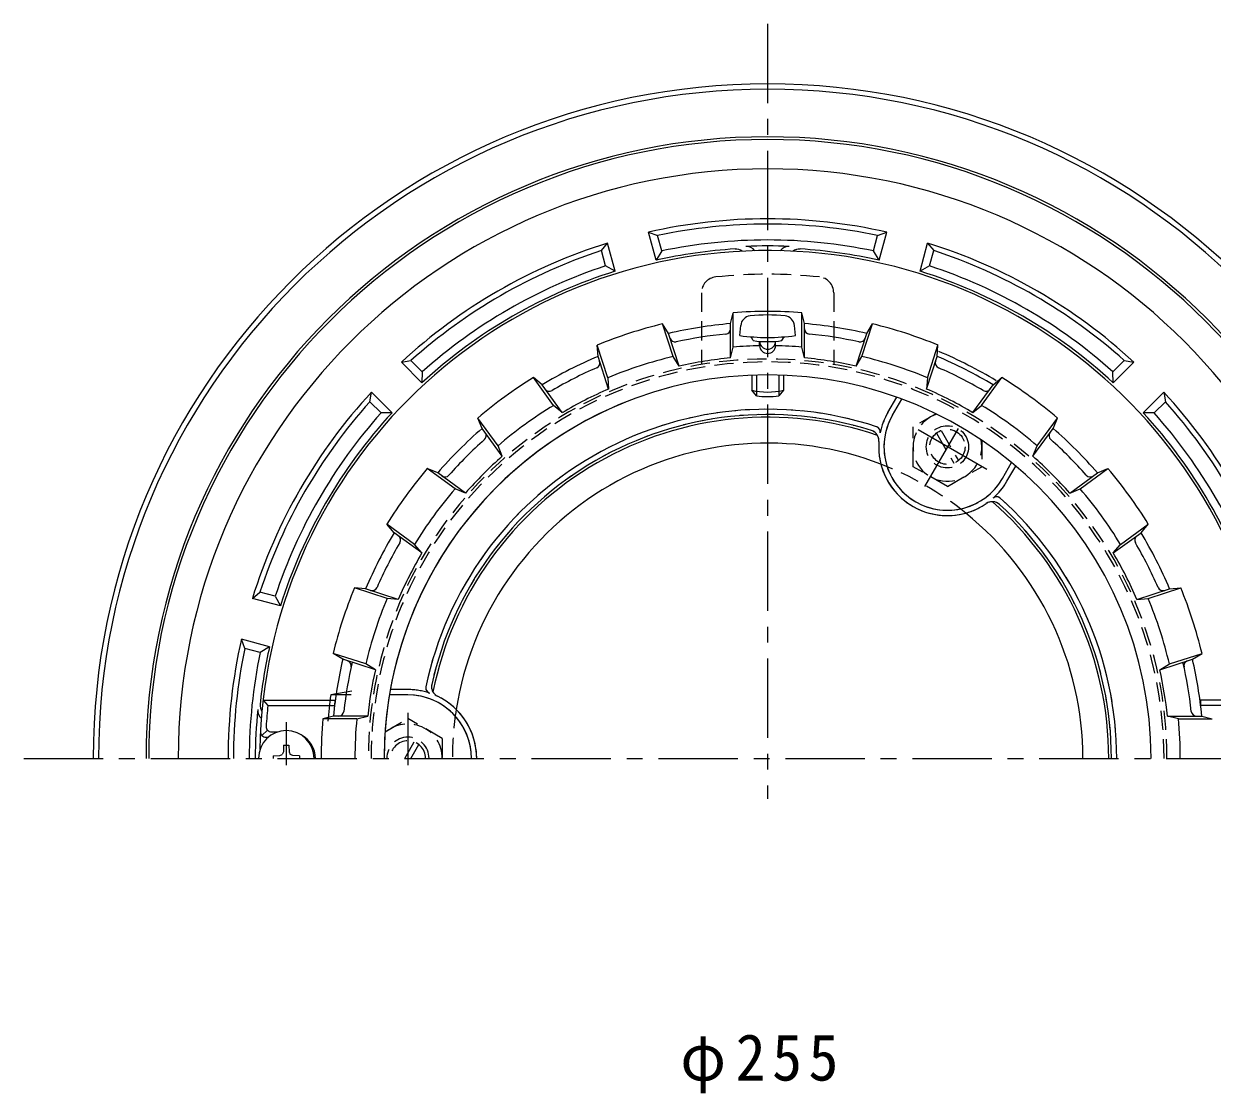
# Model space of a CAD drawing. Units: millimetres, scale not verified. Extents: x -292 to 225, y -346 to 395.
# Drawn here: x -178.9 to 45.8, y 192.6 to 394.8 of the extents above; entities that cross this region are included whole.
import ezdxf

# ---------------------------------------------------------------- set-up
doc = ezdxf.new("R2010")
doc.units = ezdxf.units.MM
doc.header["$LTSCALE"] = 3
doc.linetypes.add('CHAIN1', pattern=[8, 5, -1, 1, -1])
doc.linetypes.add('DASHED1', pattern=[1.8, 1.2, -0.6])
for name, color, linetype, lineweight in [('0-0_通り芯', 3, 'Continuous', 9), ('0-1_躯体', 2, 'Continuous', 9), ('0-2_仕上', 6, 'Continuous', 9), ('0-4_その他', 7, 'Continuous', 9), ('0-6_ハッチ', 2, 'Continuous', 9)]:
    doc.layers.add(name, color=color, linetype=linetype, lineweight=lineweight)
doc.styles.add('ＭＳ ゴシック', font='')
doc.styles.get('ＭＳ ゴシック').set_extended_font_data('MS Gothic')

msp = doc.modelspace()

# ---------------------------------------------------------------- linework, layer by layer
at = {"layer": '0-0_通り芯', "linetype": 'CHAIN1'}
for p, q in [((-38.226, 394.793), (-38.226, 248.241)), ((-178.857, 255.919), (98.649, 255.919))]:
    msp.add_line(p, q, dxfattribs=at)
at = {"layer": '0-0_通り芯'}
for radius, start, end in [(127.5, 0, 180), (126.5, 0, 180), (64.5, 71.21492, 168.78506), (64.5, 0, 48.78506)]:
    msp.add_arc((-38.226, 255.919), radius, start, end, dxfattribs=at)
at = {"layer": '0-1_躯体'}
for p, q in [((-59.317, 350.086), (-60.742, 355.403)), ((-60.742, 355.403), (-59.016, 354.756)), ((-17.437, 354.756), (-15.711, 355.403)), ((-17.135, 350.086), (-15.711, 355.403)), ((-69.641, 351.909), (-68.469, 353.332)), ((-67.045, 348.015), (-68.469, 353.332)), ((-58.238, 351.854), (-59.016, 354.756)), ((-18.215, 351.854), (-17.437, 354.756)), ((-9.408, 348.015), (-7.983, 353.332)), ((-7.983, 353.332), (-6.812, 351.909)), ((-68.863, 349.007), (-69.641, 351.909)), ((-58.238, 351.854), (-59.317, 350.086)), ((-17.135, 350.086), (-18.215, 351.854)), ((-7.589, 349.007), (-6.812, 351.909)), ((-67.045, 348.015), (-68.863, 349.007)), ((-7.589, 349.007), (-9.408, 348.015)), ((-107.467, 330.817), (-105.649, 331.12)), ((-103.575, 326.925), (-107.467, 330.817)), ((-103.524, 328.995), (-105.649, 331.12)), ((27.072, 328.995), (29.197, 331.12)), ((27.122, 326.925), (31.015, 330.817)), ((29.197, 331.12), (31.015, 330.817)), ((-103.524, 328.995), (-103.575, 326.925)), ((27.122, 326.925), (27.072, 328.995)), ((-113.427, 323.342), (-113.124, 325.16)), ((-109.232, 321.268), (-113.124, 325.16)), ((-15.485, 321.309), (-13.822, 324.188)), ((-14.619, 320.809), (-12.869, 323.84)), ((32.779, 321.268), (36.672, 325.16)), ((36.672, 325.16), (36.975, 323.342)), ((-111.303, 321.217), (-113.427, 323.342)), ((34.85, 321.217), (36.975, 323.342)), ((-109.232, 321.268), (-111.303, 321.217)), ((34.85, 321.217), (32.779, 321.268)), ((6.166, 308.809), (7.916, 311.84)), ((7.032, 308.309), (8.695, 311.188)), ((-135.64, 286.162), (-134.217, 287.333)), ((-130.323, 284.737), (-135.64, 286.162)), ((-131.314, 286.556), (-134.217, 287.333)), ((-131.314, 286.556), (-130.323, 284.737)), ((-132.393, 277.01), (-137.71, 278.434)), ((-137.064, 276.708), (-137.71, 278.434)), ((-134.161, 275.931), (-137.064, 276.708)), ((-132.393, 277.01), (-134.161, 275.931)), ((-116.835, 268.601), (-120.809, 267.919)), ((-116.942, 267.919), (-120.809, 267.919)), ((-106.226, 267.919), (-109.726, 267.919)), ((-106.226, 268.919), (-109.551, 268.919))]:
    msp.add_line(p, q, dxfattribs=at)
at = {"layer": '0-1_躯体', "color": 4}
for p, q in [((-43.476, 335.845), (-43.31, 337.748)), ((-32.976, 335.845), (-33.143, 337.748)), ((-40.94, 334.885), (-41.351, 335.616)), ((-35.512, 334.885), (-35.101, 335.616)), ((-41.226, 328.332), (-41.226, 325.516)), ((-40.356, 328.387), (-40.356, 324.474)), ((-36.096, 328.387), (-36.096, 324.474)), ((-35.226, 328.332), (-35.226, 325.516)), ((-40.356, 324.474), (-41.226, 325.516)), ((-35.226, 325.516), (-36.096, 324.474)), ((-129.723, 258.419), (-129.745, 257.168)), ((-131.726, 256.415), (-130.476, 256.437)), ((-131.726, 256.415), (-131.726, 255.919)), ((-130.476, 256.437), (-129.977, 256.67)), ((-129.745, 257.168), (-129.977, 256.67)), ((-128.708, 257.168), (-128.475, 256.67)), ((-127.977, 256.437), (-128.475, 256.67)), ((-126.726, 256.415), (-127.977, 256.437)), ((-126.726, 256.415), (-126.726, 255.919))]:
    msp.add_line(p, q, dxfattribs=at)
at = {"layer": '0-1_躯体', "linetype": 'DASHED1'}
for p, q in [((-15.485, 321.309), (-13.822, 324.188)), ((-14.619, 320.809), (-12.869, 323.84)), ((6.166, 308.809), (7.916, 311.84)), ((7.032, 308.308), (8.695, 311.188)), ((-106.226, 267.919), (-109.726, 267.919)), ((-106.226, 268.919), (-109.551, 268.919))]:
    msp.add_line(p, q, dxfattribs=at)
at = {"layer": '0-1_躯体', "color": 4, "linetype": 'CHAIN1'}
for p, q in [((3.204, 310.525), (-11.761, 319.165)), ((-2.223, 318.277), (-8.542, 307.334)), ((-106.232, 264.496), (-106.232, 254.658)), ((-129.226, 262.731), (-129.226, 254.658))]:
    msp.add_line(p, q, dxfattribs=at)
at = {"layer": '0-1_躯体', "color": 4, "linetype": 'DASHED1'}
for p, q in [((-6.397, 321.058), (-10.719, 318.563)), ((-10.719, 311.063), (-10.719, 318.563)), ((-6.299, 317.409), (-3.014, 311.718)), ((-5.433, 317.909), (-2.148, 312.218)), ((2.276, 316.05), (2.276, 311.061)), ((-4.219, 307.311), (-10.719, 311.063)), ((-4.219, 307.311), (2.276, 311.061)), ((-110.553, 260.93), (-106.232, 263.424)), ((-99.737, 259.674), (-106.232, 263.424)), ((-106.809, 255.919), (-105.022, 259.014)), ((-105.654, 255.919), (-104.156, 258.514)), ((-99.737, 259.674), (-99.737, 255.919))]:
    msp.add_line(p, q, dxfattribs=at)
at = {"layer": '0-1_躯体', "color": 4}
msp.add_lwpolyline([(-129.723, 258.419), (-128.73, 258.419), (-128.708, 257.168)], dxfattribs=at)
at = {"layer": '0-1_躯体', "color": 4, "linetype": 'DASHED1'}
for radius in [4, 3.324]:
    msp.add_circle((-4.224, 314.813), radius, dxfattribs=at)
at = {"layer": '0-1_躯体'}
for centre, radius, start, end in [((-38.226, 255.919), 117.5, 0, 180), ((-38.226, 255.919), 117, 0, 180), ((-38.226, 255.919), 111.441, 0, 180), ((-38.226, 255.919), 102, 77.24747, 102.75253), ((-38.226, 255.919), 101, 78.12161, 101.87839), ((-38.226, 255.919), 102, 107.24747, 132.75253), ((-38.226, 255.919), 98, 78.21727, 101.78273), ((-38.226, 270.919), 81.876, 87.12955, 92.87045), ((-38.226, 255.919), 102, 47.24747, 72.75253), ((-38.226, 255.919), 101, 108.12161, 131.87839), ((-38.226, 255.919), 96.5, 93.6559, 102.62437), ((-44.226, 350.192), 2, 53.43259, 94.32849), ((-42.226, 350.694), 2, 36.68674, 92.87048), ((-34.226, 350.694), 2, 87.12952, 143.31386), ((-32.226, 350.192), 2, 85.67151, 126.57024), ((-38.226, 255.919), 96.5, 77.37563, 86.3441), ((-38.226, 255.919), 101, 48.12161, 71.87839), ((-38.226, 255.919), 98, 108.21727, 131.78273), ((-38.226, 255.919), 98, 48.21727, 71.78273), ((-38.226, 255.919), 96.5, 107.37563, 132.62437), ((-38.226, 255.919), 96.5, 47.37563, 72.62437), ((-38.226, 255.919), 83.451, 58.81174, 67.18826), ((-38.226, 255.919), 102, 137.24747, 162.75253), ((-38.226, 255.919), 102, 17.24747, 42.75253), ((-38.226, 255.919), 101, 138.12161, 161.87839), ((-38.226, 255.919), 66, 71.80594, 168.19406), ((-38.226, 255.919), 101, 18.12161, 41.87839), ((-38.226, 255.919), 98, 138.21727, 161.78273), ((-38.226, 255.919), 96.5, 137.37563, 162.62437), ((-38.226, 255.919), 65, 72.40398, 167.59602), ((-4.226, 314.809), 13, 149.9998, 168.2099), ((-4.226, 314.809), 12, 149.99997, 329.99992), ((-38.226, 255.919), 96.5, 17.37563, 42.62437), ((-38.226, 255.919), 98, 18.21727, 41.78273), ((-19.181, 315.971), 2, 355.55469, 72.40393), ((-17.931, 317.669), 1, 348.21074, 71.80568), ((-4.226, 314.809), 13, 175.55469, 304.4453), ((-4.226, 314.809), 13, 311.79012, 330.00005), ((4.258, 302.439), 2, 47.59583, 124.44542), ((5.103, 304.37), 1, 48.19386, 131.78981), ((-38.226, 255.919), 65, 0, 47.59601), ((-38.226, 255.919), 66, 0, 48.19405), ((-38.226, 255.919), 102, 167.24747, 180), ((-38.226, 255.919), 101, 168.12161, 180), ((-38.226, 255.919), 96.5, 167.37564, 173.92558), ((-38.226, 255.919), 98, 168.21727, 180), ((-99.756, 269.451), 2, 167.59583, 244.44542), ((-38.226, 255.919), 83.451, 171.7323, 175.18826), ((-106.226, 255.919), 13, 71.79012, 90.00005), ((-106.226, 255.919), 12, 0, 89.99992), ((-101.851, 269.218), 1, 168.19386, 251.78981), ((-106.226, 255.919), 13, 0, 64.4453), ((-53.226, 255.919), 81.876, 173.5304, 180), ((-132.593, 264.919), 2, 173.52994, 227.9836), ((-132.196, 265.919), 2, 173.9258, 215.73607)]:
    msp.add_arc(centre, radius, start, end, dxfattribs=at)
at = {"layer": '0-1_躯体', "color": 4}
for centre, radius, start, end in [((-41.317, 337.574), 2, 96.33817, 175.00002), ((-38.226, 309.745), 30, 83.6618, 96.3382), ((-35.135, 337.574), 2, 4.99998, 83.66183), ((-38.226, 374.496), 39.006, 262.2648, 277.73523), ((-38.226, 355.262), 20.557, 262.41325, 277.58655), ((-38.226, 338.343), 13.173, 256.83595, 283.16405), ((-38.226, 338.343), 14.032, 261.26909, 278.73091), ((-129.226, 255.919), 5.25, 0, 180)]:
    msp.add_arc(centre, radius, start, end, dxfattribs=at)
at = {"layer": '0-1_躯体', "linetype": 'DASHED1'}
for centre, radius, start, end in [((-38.226, 255.919), 66, 71.80594, 168.19406), ((-38.226, 255.919), 65, 72.40398, 167.59602), ((-4.226, 314.809), 13, 149.9998, 168.2099), ((-4.226, 314.809), 12, 149.99997, 198.15553), ((-19.181, 315.971), 2, 355.55469, 72.40393), ((-17.931, 317.669), 1, 348.21074, 71.80568), ((-4.226, 314.809), 13, 175.55469, 194.57113), ((-38.226, 255.919), 59.6, 51.06095, 68.93903), ((-4.226, 314.809), 12, 281.84446, 329.99992), ((-4.226, 314.809), 13, 311.79012, 330.00005), ((-4.226, 314.809), 13, 285.42886, 304.4453), ((4.258, 302.439), 2, 47.59583, 124.44542), ((5.103, 304.37), 1, 48.19386, 131.78981), ((-38.226, 255.919), 65, 0, 47.59601), ((-38.226, 255.919), 66, 0, 48.19405), ((-99.756, 269.451), 2, 167.59583, 244.44542), ((-106.226, 255.919), 13, 71.79012, 90.00005), ((-106.226, 255.919), 12, 41.84417, 89.99992), ((-101.851, 269.218), 1, 168.19386, 251.78981), ((-106.226, 255.919), 13, 45.42861, 64.4453), ((-38.226, 255.919), 59.6, 171.06102, 180)]:
    msp.add_arc(centre, radius, start, end, dxfattribs=at)
at = {"layer": '0-1_躯体', "color": 4, "linetype": 'DASHED1'}
for centre, radius, start, end in [((-4.226, 314.809), 6.5, 108.13194, 11.86803), ((-106.226, 255.919), 6.5, 359.99985, 131.86803), ((-106.232, 255.919), 4, 0.00038, 179.9995), ((-106.232, 255.919), 3.324, 0.00046, 179.99939)]:
    msp.add_arc(centre, radius, start, end, dxfattribs=at)
at = {"layer": '0-2_仕上'}
for p, q in [((-45.227, 338.102), (-44.727, 340.168)), ((-31.226, 338.102), (-31.726, 340.168)), ((-56.073, 331.879), (-58.079, 338.053)), ((-56.965, 336.243), (-58.079, 338.053)), ((-45.227, 331.614), (-45.227, 338.102)), ((-31.226, 331.614), (-31.226, 338.102)), ((-20.379, 331.879), (-18.373, 338.053)), ((-19.487, 336.243), (-18.373, 338.053)), ((-54.96, 330.072), (-56.965, 336.243)), ((-21.492, 330.072), (-19.487, 336.243)), ((-68.437, 327.862), (-70.443, 334.036)), ((-70.28, 331.916), (-70.443, 334.036)), ((-39.726, 333.947), (-39.726, 334.76)), ((-36.726, 333.947), (-36.726, 334.759)), ((-8.016, 327.862), (-6.01, 334.036)), ((-6.173, 331.916), (-6.01, 334.036)), ((-68.275, 325.746), (-70.28, 331.916)), ((-54.96, 330.072), (-56.073, 331.879)), ((-21.492, 330.072), (-20.379, 331.879)), ((-8.177, 325.746), (-6.173, 331.916)), ((-80.869, 326.521), (-82.488, 327.899)), ((-77.056, 321.272), (-80.869, 326.521)), ((-68.437, 327.862), (-68.275, 325.746)), ((-8.016, 327.862), (-8.177, 325.746)), ((0.603, 321.272), (4.417, 326.521)), ((4.417, 326.521), (6.036, 327.899)), ((-89.189, 315.005), (-93.006, 320.258)), ((-92.195, 318.292), (-93.006, 320.258)), ((12.737, 315.005), (16.553, 320.258)), ((15.743, 318.292), (16.553, 320.258)), ((-88.382, 313.043), (-92.195, 318.292)), ((11.929, 313.043), (15.743, 318.292)), ((-88.382, 313.043), (-89.189, 315.005)), ((11.929, 313.043), (12.737, 315.005)), ((-97.313, 306.882), (-102.565, 310.698)), ((-100.599, 309.888), (-102.565, 310.698)), ((20.86, 306.882), (26.113, 310.698)), ((24.147, 309.888), (26.113, 310.698)), ((-95.35, 306.075), (-100.599, 309.888)), ((18.898, 306.075), (24.147, 309.888)), ((-95.35, 306.075), (-97.313, 306.882)), ((18.898, 306.075), (20.86, 306.882)), ((-104.954, 296.365), (-110.206, 300.181)), ((-108.828, 298.562), (-110.206, 300.181)), ((28.501, 296.365), (33.754, 300.181)), ((32.376, 298.562), (33.754, 300.181)), ((-103.579, 294.748), (-108.828, 298.562)), ((27.127, 294.748), (32.376, 298.562)), ((-103.579, 294.748), (-104.954, 296.365)), ((27.127, 294.748), (28.501, 296.365)), ((-110.169, 286.129), (-116.344, 288.135)), ((-114.224, 287.972), (-116.344, 288.135)), ((-108.053, 285.967), (-114.224, 287.972)), ((31.601, 285.967), (37.771, 287.972)), ((33.717, 286.129), (39.891, 288.135)), ((37.771, 287.972), (39.891, 288.135)), ((-108.053, 285.967), (-110.169, 286.129)), ((31.601, 285.967), (33.717, 286.129)), ((-114.187, 273.765), (-120.361, 275.771)), ((-118.55, 274.657), (-120.361, 275.771)), ((-112.38, 272.652), (-118.55, 274.657)), ((35.927, 272.652), (42.098, 274.657)), ((37.734, 273.765), (43.909, 275.771)), ((42.098, 274.657), (43.909, 275.771)), ((-112.38, 272.652), (-114.187, 273.765)), ((35.927, 272.652), (37.734, 273.765)), ((-133.594, 266.919), (-132.698, 265.919)), ((-133.594, 266.919), (-120.076, 266.919)), ((-132.698, 265.919), (-120.098, 265.919)), ((-120.076, 266.919), (-120.098, 265.919)), ((43.624, 266.919), (43.646, 265.919)), ((57.141, 266.919), (43.624, 266.919)), ((56.246, 265.919), (43.646, 265.919)), ((-120.318, 263.919), (-122.29, 263.419)), ((-115.893, 263.419), (-122.29, 263.419)), ((-113.822, 263.919), (-120.318, 263.919)), ((-115.893, 263.419), (-113.822, 263.919)), ((39.441, 263.419), (37.37, 263.919)), ((37.37, 263.919), (43.866, 263.919)), ((39.441, 263.419), (45.837, 263.419)), ((43.866, 263.919), (45.837, 263.419)), ((-132.764, 261.234), (-133.818, 260.229)), ((-132.035, 260.919), (-130.827, 260.919)), ((-133.095, 259.919), (-132.627, 259.919))]:
    msp.add_line(p, q, dxfattribs=at)
for points in [[(-45.227, 331.614), (-44.727, 333.676), (-44.727, 340.168)], [(-31.226, 331.614), (-31.726, 333.676), (-31.726, 340.168)], [(-77.056, 321.272), (-78.673, 322.646), (-82.488, 327.899)], [(0.603, 321.272), (2.22, 322.646), (6.036, 327.899)]]:
    msp.add_lwpolyline(points, dxfattribs=at)
for centre, radius, start, end in [((-38.226, 255.919), 96, 3.01697, 179.01866), ((-38.226, 255.919), 84.5, 90, 94.41208), ((-38.226, 255.919), 84.5, 85.58792, 90), ((-38.226, 255.919), 84.5, 103.58859, 112.4119), ((-38.226, 255.919), 82.481, 94.8688, 103.13188), ((-46.227, 337.13), 1, 275.62625, 0), ((-38.226, 255.919), 82.481, 76.86812, 85.1312), ((-30.226, 337.13), 1, 180, 264.37375), ((-38.226, 255.919), 84.5, 67.5881, 76.41141), ((-55.714, 335.627), 1, 198.00014, 282.37396), ((-38.226, 255.919), 80.604, 95.62633, 102.37436), ((-38.226, 255.919), 80.604, 77.62564, 84.37367), ((-20.739, 335.627), 1, 257.62604, 341.99986), ((-38.226, 255.919), 78.028, 91.10132, 94.77882), ((-38.226, 334.769), 1.5, 180.55074, 270.00067), ((-38.226, 333.962), 1.5, 180.55074, 270.00067), ((-38.226, 334.769), 1.5, 269.99933, 359.62613), ((-38.226, 333.962), 1.5, 269.99933, 359.44926), ((-38.226, 255.919), 78.028, 85.22118, 88.89868), ((-38.226, 255.919), 82.481, 112.86864, 121.13171), ((-70.931, 330.683), 1, 293.62596, 17.99934), ((-38.226, 255.919), 78.028, 103.22191, 112.77869), ((-38.226, 255.919), 76.018, 95.28384, 102.71689), ((-38.226, 255.919), 76.018, 77.28311, 84.71616), ((-38.226, 255.919), 78.028, 67.22131, 76.77809), ((-5.522, 330.683), 1, 162.00066, 246.37404), ((-38.226, 255.919), 82.481, 58.86829, 67.13136), ((-38.226, 255.919), 72.5, 0, 180), ((-38.226, 255.919), 80.604, 113.62616, 120.37422), ((-38.226, 255.919), 80.604, 59.62578, 66.37384), ((-38.226, 255.919), 84.5, 121.58841, 130.41174), ((-38.226, 255.919), 84.5, 49.58826, 58.41159), ((-79.489, 326.322), 1, 215.9994, 300.3741), ((-38.226, 255.919), 76.018, 113.28372, 120.71683), ((-38.226, 255.919), 76.018, 59.28317, 66.71628), ((3.037, 326.322), 1, 239.6259, 324.0006), ((-38.226, 255.919), 72.5, 111.73293, 180), ((-38.226, 255.919), 78.028, 121.22182, 130.77838), ((-38.226, 255.919), 78.028, 49.22162, 58.77818), ((-38.226, 255.919), 82.481, 130.86844, 139.13153), ((-92.433, 316.918), 1, 311.62654, 36.00047), ((15.981, 316.918), 1, 143.99953, 228.37346), ((-38.226, 255.919), 82.481, 40.86847, 49.13156), ((-38.226, 255.919), 80.604, 131.62595, 138.37401), ((-38.226, 255.919), 80.604, 41.62599, 48.37405), ((-38.226, 255.919), 76.018, 131.28337, 138.71646), ((-38.226, 255.919), 76.018, 41.28354, 48.71663), ((-38.226, 255.919), 84.5, 139.58827, 148.41164), ((-38.226, 255.919), 84.5, 31.58836, 40.41173), ((-99.225, 310.126), 1, 234.00034, 318.37346), ((22.773, 310.126), 1, 221.62654, 305.99966), ((-38.226, 255.919), 78.028, 139.22151, 148.77835), ((-38.226, 255.919), 78.028, 31.22165, 40.77849), ((-38.226, 255.919), 82.481, 148.86836, 157.1315), ((-38.226, 255.919), 80.604, 149.62589, 156.37396), ((-108.63, 297.182), 1, 329.62564, 54.00034), ((32.177, 297.182), 1, 125.99966, 210.37436), ((-38.226, 255.919), 80.604, 23.62604, 30.37411), ((-38.226, 255.919), 82.481, 22.8685, 31.13164), ((-38.226, 255.919), 76.018, 149.28339, 156.71648), ((-38.226, 255.919), 76.018, 23.28352, 30.71661), ((-38.226, 255.919), 84.5, 157.58823, 166.41197), ((-112.99, 288.623), 1, 252.00066, 336.37384), ((36.538, 288.623), 1, 203.62616, 287.99934), ((-38.226, 255.919), 84.5, 13.58803, 22.41177), ((-38.226, 255.919), 78.028, 157.2215, 166.77872), ((-38.226, 255.919), 78.028, 13.22128, 22.7785), ((-38.226, 255.919), 82.481, 166.86871, 174.43401), ((-117.935, 273.406), 1, 347.62614, 72.00035), ((41.482, 273.406), 1, 107.99965, 192.37386), ((-38.226, 255.919), 82.481, 5.56599, 13.13129), ((-38.226, 255.919), 80.604, 166.98233, 173.66809), ((-38.226, 255.919), 76.018, 167.28375, 173.95924), ((-38.226, 255.919), 76.018, 6.04076, 12.71625), ((-38.226, 255.919), 80.604, 6.33191, 13.01767), ((-38.226, 255.919), 95, 173.95767, 176.34033), ((-38.226, 255.919), 84.397, 174.90166, 180), ((-119.333, 264.919), 1, 269.998, 353.66811), ((-38.226, 255.919), 78.028, 174.48436, 180), ((-38.226, 255.919), 78.028, 0, 5.51564), ((42.88, 264.919), 1, 186.33189, 270.002), ((-133.095, 260.919), 1, 176.983, 270), ((-132.035, 261.919), 1, 176.34024, 270), ((-128.726, 255.919), 5, 0, 62.454)]:
    msp.add_arc(centre, radius, start, end, dxfattribs=at)
at = {"layer": '0-6_ハッチ', "linetype": 'DASHED1'}
for p, q in [((-50.726, 343.94), (-50.726, 330.377)), ((-25.726, 343.94), (-25.726, 330.377))]:
    msp.add_line(p, q, dxfattribs=at)
for centre, radius, start, end in [((-47.726, 343.94), 3, 95.95938, 180), ((-38.226, 252.935), 94.5, 84.04051, 95.95949), ((-28.726, 343.94), 3, 0, 84.04062), ((-38.226, 255.919), 75.5, 0, 180), ((-38.226, 255.919), 74.951, 0, 180)]:
    msp.add_arc(centre, radius, start, end, dxfattribs=at)
at = {"layer": '0-6_ハッチ'}
for centre, radius, start, end in [((-38.226, 255.919), 59.6, 68.93903, 171.06102), ((-4.226, 314.809), 13, 194.57113, 285.42886), ((-4.226, 314.809), 12, 198.15553, 281.84446), ((-38.226, 255.919), 59.6, 0, 51.06095), ((-106.226, 255.919), 13, 0, 45.42861), ((-106.226, 255.919), 12, 0, 41.84417)]:
    msp.add_arc(centre, radius, start, end, dxfattribs=at)

# ---------------------------------------------------------------- texts
at = {"layer": '0-4_その他', "color": 2, "insert": (-54.726, 192.611), "char_height": 8.798, "attachment_point": 7, "style": 'ＭＳ ゴシック'}
msp.add_mtext('\\T1.21;\\W0.95;φ255', dxfattribs=at)

doc.saveas('drawing.dxf')
